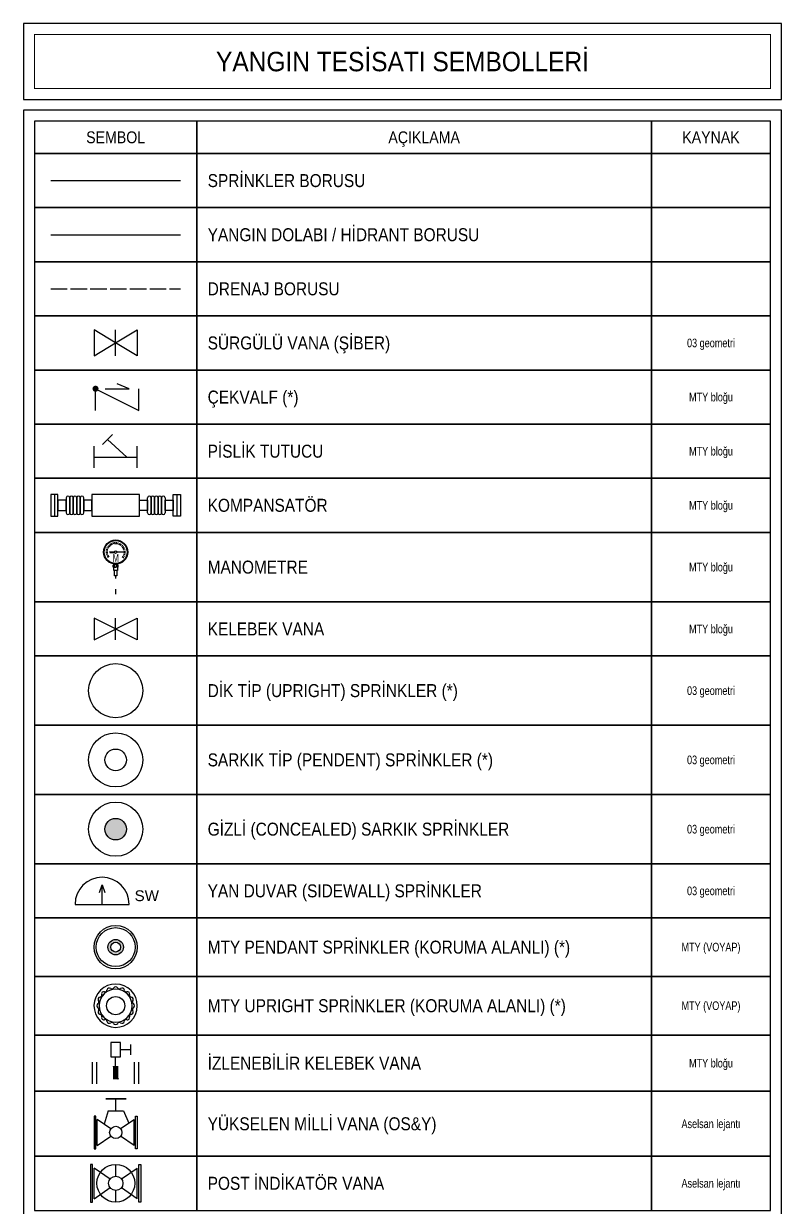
# Model space of a CAD drawing. Header units: centimetres. Extents: x 0 to 3740, y -4063 to 107.
# Drawn here: x 1520 to 2220, y -1093 to 0 of the extents above; entities that cross this region are included whole.
import ezdxf
from ezdxf.enums import TextEntityAlignment as Align

# ---------------------------------------------------------------- set-up
doc = ezdxf.new("R2010")
doc.units = ezdxf.units.CM
doc.linetypes.add('DASHED', pattern=[1.524, 1.27, -0.254])
for name, color, linetype in [('MTY-SPRINKLER-NOZUL', 2, 'CONTINUOUS'), ('MTY-VANA', 1, 'Continuous'), ('ROTAS-LEJANT-BASLIK', 5, 'Continuous'), ('ROTAS-LEJANT-CERCEVE', 7, 'Continuous'), ('ROTAS-LEJANT-YAZI', 7, 'Continuous'), ('ROTAS-YANGIN-DOLAP-BORU', 1, 'Continuous'), ('ROTAS-YANGIN-DRENAJ', 8, 'DASHED'), ('ROTAS-YANGIN-SEMBOL', 10, 'Continuous'), ('ROTAS-YANGIN-SPRINKLER-BORU', 140, 'Continuous')]:
    doc.layers.add(name, color=color, linetype=linetype)
doc.styles.add('CAP', font='wturkce.SHX', dxfattribs={"width": 0.65})
doc.styles.add('ROTAS', font='arial.ttf')

# ---------------------------------------------------------------- blocks, each defined once
blk = doc.blocks.new('ROTAS-SURGULU-VANA')
blk.add_line((0, -6), (0, 6))
for points in [[(-10, 6), (-10, -6), (0, 0)], [(10, 6), (10, -6), (0, 0)]]:
    blk.add_lwpolyline(points, close=True)
at = {"style": 'ROTAS'}
blk.add_attdef('NO', text='', height=6, dxfattribs=at).set_placement((0, 9), align=Align.BOTTOM_CENTER)
blk = doc.blocks.new('MTY-CEKVALF VANA')
at = {"layer": 'MTY-VANA'}
h = blk.add_hatch(color=256, dxfattribs=at)
edge = h.paths.add_edge_path()
edge.add_arc((-10, 5), 1.41, 180, 540, ccw=False)
for p, q in [((5.6, 5), (0, 7.32)), ((-10, -5), (-10, 5)), ((-10, 5), (10, -5)), ((-5.6, 5), (5.6, 5)), ((10, -5), (10, 5))]:
    blk.add_line(p, q, dxfattribs=at)
at = {"layer": 'MTY-VANA', "style": 'CAP', "width": 0.65}
blk.add_attdef('CAP', text='', height=5, rotation=153.4349, dxfattribs=at).set_placement((0, 0), align=Align.CENTER)
blk = doc.blocks.new('MTY-PISLIK TUTUCU')
at = {"layer": 'MTY-VANA', "color": 1, "ltscale": 75}
for p, q in [((-6.05, 5.77), (-1.41, 10.47)), ((5.13, 0), (-3.72, 8.12))]:
    blk.add_line(p, q, dxfattribs=at)
at = {"layer": 'MTY-VANA'}
for p, q in [((-10, -5), (-10, 5)), ((-10, 0), (10, 0)), ((10, -5), (10, 5))]:
    blk.add_line(p, q, dxfattribs=at)
at = {"layer": 'MTY-VANA', "style": 'CAP', "width": 0.65}
blk.add_attdef('CAP', text='', height=5, dxfattribs=at).set_placement((0, 0), align=Align.CENTER)
blk = doc.blocks.new('MTY-KOMPANSATOR')
at = {"layer": 'MTY-VANA'}
for p, q in [((-28.32, 5), (-28.32, -5)), ((-22.85, 3.49), (-22.85, -3.49)), ((-21.23, -3.49), (-21.23, 3.49)), ((-21.23, 3.49), (-21.23, -3.49)), ((-19.6, -3.49), (-19.6, 3.49)), ((-19.6, 3.49), (-19.6, -3.49)), ((-17.98, -3.49), (-17.98, 3.49)), ((-17.98, 3.49), (-17.98, -3.49)), ((-16.36, -3.49), (-16.36, 3.49)), ((-16.36, 3.49), (-16.36, -3.49)), ((-14.74, -3.49), (-14.74, 3.49)), ((14.74, -3.49), (14.74, 3.49)), ((16.36, -3.49), (16.36, 3.49)), ((16.36, 3.49), (16.36, -3.49)), ((17.98, -3.49), (17.98, 3.49)), ((17.98, 3.49), (17.98, -3.49)), ((19.6, -3.49), (19.6, 3.49)), ((19.6, 3.49), (19.6, -3.49)), ((21.23, -3.49), (21.23, 3.49)), ((21.23, 3.49), (21.23, -3.49)), ((22.85, 3.49), (22.85, -3.49)), ((28.32, 5), (28.32, -5))]:
    blk.add_line(p, q, dxfattribs=at)
for points in [[(-30, 5), (-30, -5), (-26.64, -5), (-26.64, 5)], [(-26.64, 2.4), (-26.64, -2.4), (-22.85, -2.4), (-22.85, 2.4)], [(-14.74, 2.4), (-14.74, -2.4), (-10.94, -2.4), (-10.94, 2.4)], [(-10.94, 5), (-10.94, -5), (10.94, -5), (10.94, 5)], [(14.74, 2.4), (14.74, -2.4), (10.94, -2.4), (10.94, 2.4)], [(26.64, 2.4), (26.64, -2.4), (22.85, -2.4), (22.85, 2.4)], [(30, 5), (30, -5), (26.64, -5), (26.64, 5)]]:
    blk.add_lwpolyline(points, close=True, dxfattribs=at)
for centre, start, end in [((-22.04, 3.49), 360, 180), ((-20.41, 3.49), 360, 180), ((-18.79, 3.49), 360, 180), ((-17.17, 3.49), 360, 180), ((-15.55, 3.49), 360, 180), ((15.55, 3.49), 360, 180), ((17.17, 3.49), 360, 180), ((18.79, 3.49), 360, 180), ((20.41, 3.49), 360, 180), ((22.04, 3.49), 360, 180), ((-22.04, -3.49), 180, 360), ((-20.41, -3.49), 180, 360), ((-18.79, -3.49), 180, 360), ((-17.17, -3.49), 180, 360), ((-15.55, -3.49), 180, 360), ((15.55, -3.49), 180, 360), ((17.17, -3.49), 180, 360), ((18.79, -3.49), 180, 360), ((20.41, -3.49), 180, 360), ((22.04, -3.49), 180, 360)]:
    blk.add_arc(centre, 0.811, start, end, dxfattribs=at)
at = {"layer": 'MTY-VANA', "style": 'CAP', "width": 0.65}
blk.add_attdef('CAP', text='', height=5, dxfattribs=at).set_placement((0.16, -0.08), align=Align.CENTER)
blk = doc.blocks.new('MTY-MANOMETRE')
at = {"layer": 'MTY-VANA', "color": 1}
for p, q in [((-3, 21.64), (-3.69, 22.13)), ((-2.58, 22.14), (-3.18, 22.73)), ((-2.09, 22.55), (-2.57, 23.24)), ((-1.53, 22.87), (-1.89, 23.64)), ((-0.92, 23.09), (-1.14, 23.9)), ((-0.29, 23.19), (-0.36, 24.04)), ((0.36, 23.19), (0.43, 24.04)), ((0.99, 23.08), (1.21, 23.9)), ((1.59, 22.86), (1.95, 23.62)), ((2.15, 22.53), (2.64, 23.23)), ((2.64, 22.12), (3.24, 22.72)), ((3.05, 21.62), (3.75, 22.11)), ((-3.66, 19.21), (-4.51, 19.13)), ((-3.66, 19.85), (-4.5, 19.92)), ((-3.55, 18.57), (-4.37, 18.35)), ((-3.54, 20.48), (-4.36, 20.7)), ((-3.33, 17.97), (-4.1, 17.61)), ((-3.32, 21.09), (-4.09, 21.45)), ((-3.01, 17.41), (-3.71, 16.92)), ((-2.68, 19.72), (-0.55, 19.67)), ((-2.68, 19.72), (-2.68, 19.3)), ((-2.68, 19.3), (-0.57, 19.36)), ((4.53, 19.49), (0.55, 19.64)), ((4.53, 19.49), (0.56, 19.39)), ((3.04, 17.38), (3.73, 16.9)), ((3.36, 17.94), (4.13, 17.58)), ((3.37, 21.06), (4.14, 21.42)), ((3.58, 18.55), (4.4, 18.33)), ((3.59, 20.46), (4.41, 20.68)), ((3.7, 19.82), (4.55, 19.9)), ((3.7, 19.18), (4.54, 19.11)), ((-1.19, 12.49), (-1.19, 13.43)), ((1.22, 12.49), (-1.19, 12.49)), ((-0.87, 10.92), (-0.87, 12.49)), ((0.89, 13.54), (-0.85, 13.53)), ((-0.7, 13.54), (-0.7, 13.98)), ((-0.52, 12.6), (-0.52, 13.43)), ((0.56, 12.61), (0.56, 13.42)), ((0.7, 13.54), (0.7, 13.97)), ((0.87, 12.49), (0.87, 10.92)), ((1.22, 12.49), (1.22, 13.43)), ((0.87, 10.92), (-0.87, 10.92)), ((-0.52, 8.58), (-0.52, 10.92)), ((0.52, 8.58), (-0.52, 8.58)), ((0, 8.58), (0, 7.34)), ((0.52, 10.92), (0.52, 8.58)), ((0, 2.34), (0, 0))]:
    blk.add_line(p, q, dxfattribs=at)
for centre, radius in [((0.02, 19.51), 5.58), ((0.02, 19.51), 5.3), ((-0.01, 19.49), 0.576)]:
    blk.add_circle(centre, radius, dxfattribs=at)
for centre, radius, start, end in [((-0.85, 12.96), 0.576, 54.6994, 125.3066), ((-0.85, 13.07), 0.576, 234.694, 305.3013), ((0.02, 12.21), 1.33, 65.9035, 113.6507), ((0.02, 13.82), 1.33, 246.3499, 294.0971), ((0.89, 12.96), 0.576, 54.6934, 125.3006), ((0.89, 13.08), 0.576, 234.7001, 305.3073)]:
    blk.add_arc(centre, radius, start, end, dxfattribs=at)
at = {"layer": 'MTY-VANA', "width": 0.7}
blk.add_text('M', height=3.59, dxfattribs=at).set_placement((0.05, 14.97, 0), align=Align.CENTER)
at = {"layer": 'MTY-VANA', "style": 'CAP', "width": 0.65}
blk.add_attdef('CAP', text='', height=5, rotation=90, dxfattribs=at).set_placement((0, 0), align=Align.CENTER)
blk = doc.blocks.new('MTY-KELEBEK VANA')
at = {"layer": 'MTY-VANA'}
blk.add_line((0, -5), (0, 5), dxfattribs=at)
blk.add_lwpolyline([(-10, 5), (-10, -5), (10, 5), (10, -5), (-10, 5)], dxfattribs=at)
at = {"layer": 'MTY-VANA', "style": 'CAP', "width": 0.65}
blk.add_attdef('CAP', text='', height=5, rotation=206.5651, dxfattribs=at).set_placement((0, 0), align=Align.CENTER)
blk = doc.blocks.new('ROTAS-SPRINKLER-DIK')
blk.add_circle((0, 0), 12.5)
blk = doc.blocks.new('ROTAS-SPRINKLER-SARKIK')
for radius in [12.5, 5]:
    blk.add_circle((0, 0), radius)
blk = doc.blocks.new('ROTAS-SPRINKLER-GIZLI')
blk.add_hatch(color=7).paths.add_polyline_path([(5, 0), (4.83, 1.29), (4.33, 2.5), (3.54, 3.54), (2.5, 4.33), (1.29, 4.83), (0, 5), (-1.29, 4.83), (-2.5, 4.33), (-3.54, 3.54), (-4.33, 2.5), (-4.83, 1.29), (-5, 0), (-4.83, -1.29), (-4.33, -2.5), (-3.54, -3.54), (-2.5, -4.33), (-1.29, -4.83), (0, -5), (1.29, -4.83), (2.5, -4.33), (3.54, -3.54), (4.33, -2.5), (4.83, -1.29)])
for radius in [12.5, 5]:
    blk.add_circle((0, 0), radius)
blk = doc.blocks.new('ROTAS-SPRINKLER-YAN')
for p, q in [((0, 0), (0, 9)), ((-12.5, 0), (12.5, 0))]:
    blk.add_line(p, q)
blk.add_lwpolyline([(-1.225, 5.5), (0, 9), (1.225, 5.5)])
blk.add_arc((0, 0), 12.5, 0, 180)
at = {"style": 'ROTAS'}
blk.add_text('SW', height=5, dxfattribs=at).set_placement((15, 4), align=Align.MIDDLE_LEFT)
blk = doc.blocks.new('ROTAS-LJ-MTY-PENDANT TIP SPRINKLER-1')
at = {"layer": 'MTY-SPRINKLER-NOZUL'}
h = blk.add_hatch(color=3, dxfattribs=at)
h.paths.add_polyline_path([(-3.57, 0, 1), (3.57, 0, 1)])
h.paths.add_polyline_path([(2.25, 0, -1), (-2.25, 0, -1)], flags=16)
at = {"layer": 'MTY-SPRINKLER-NOZUL', "color": 1}
for radius in [10, 9.01]:
    blk.add_circle((0, 0), radius, dxfattribs=at)
at = {"layer": 'MTY-SPRINKLER-NOZUL', "color": 3}
for radius in [3.57, 2.25]:
    blk.add_circle((0, 0), radius, dxfattribs=at)
blk = doc.blocks.new('ROTAS-LJ-MTY-UPRİGHT TIP SPRINKLER-1')
at = {"layer": 'MTY-SPRINKLER-NOZUL'}
blk.add_circle((0, 0), 4.22, dxfattribs=at)
for centre, radius, start, end in [((-5.41, 5.41), 1.09, 73.8312, 196.1688), ((-4.86, 7.28), 0.861, 253.8312, 353.6688), ((-2.93, 7.06), 1.09, 51.3312, 173.6688), ((-1.71, 8.58), 0.861, 231.3312, 331.1688), ((0, 7.64), 1.09, 28.8312, 151.1688), ((1.71, 8.58), 0.861, 208.8312, 308.6688), ((2.93, 7.06), 1.09, 6.3312, 128.6688), ((4.86, 7.28), 0.861, 186.3312, 286.1688), ((5.41, 5.41), 1.09, 343.8312, 106.1688), ((-7.64, 0), 1.09, 118.8312, 241.1688), ((-8.58, 1.71), 0.861, 298.8312, 38.6688), ((-7.06, 2.93), 1.09, 96.3312, 218.6688), ((-7.28, 4.86), 0.861, 276.3312, 16.1688), ((7.28, 4.86), 0.861, 163.8312, 263.6688), ((7.06, 2.93), 1.09, 321.3312, 83.6688), ((8.58, 1.71), 0.861, 141.3312, 241.1688), ((7.64, 0), 1.09, 298.8312, 61.1688), ((-8.58, -1.71), 0.861, 321.3312, 61.1688), ((-7.06, -2.93), 1.09, 141.3312, 263.6688), ((-7.28, -4.86), 0.861, 343.8312, 83.6688), ((-5.41, -5.41), 1.09, 163.8312, 286.1688), ((5.41, -5.41), 1.09, 253.8312, 16.1688), ((7.28, -4.86), 0.861, 96.3312, 196.1688), ((7.06, -2.93), 1.09, 276.3312, 38.6688), ((8.58, -1.71), 0.861, 118.8312, 218.6688), ((-4.86, -7.28), 0.861, 6.3312, 106.1688), ((-2.93, -7.06), 1.09, 186.3312, 308.6688), ((-1.71, -8.58), 0.861, 28.8312, 128.6688), ((0, -7.64), 1.09, 208.8312, 331.1688), ((1.71, -8.58), 0.861, 51.3312, 151.1688), ((2.93, -7.06), 1.09, 231.3312, 353.6688), ((4.86, -7.28), 0.861, 73.8312, 173.6688)]:
    blk.add_arc(centre, radius, start, end, dxfattribs=at)
blk.add_ellipse((0, 0), major_axis=(0.11, 10.01), ratio=1, start_param=-1.570796, end_param=4.712389, dxfattribs=at)
at = {"layer": 'MTY-SPRINKLER-NOZUL', "color": 1}
blk.add_ellipse((0, 0), major_axis=(0.08, 7.65), ratio=1, start_param=-1.570793, end_param=4.712392, dxfattribs=at)
blk = doc.blocks.new('MTY-IZLENEBILIR KELEBEK VANA')
at = {"layer": 'MTY-VANA'}
for p, q in [((6.98, 8.19), (6.98, 13.07)), ((6.98, 8.19), (6.98, 13.07)), ((6.98, 8.19), (6.98, 13.07)), ((6.98, 8.19), (6.98, 13.07)), ((6.98, 10.63), (2.17, 10.63)), ((6.98, 10.63), (2.17, 10.63)), ((6.98, 10.63), (2.17, 10.63)), ((6.98, 10.63), (2.17, 10.63)), ((-1.22, 3.06), (1.22, -3.06)), ((-1.22, 3.06), (1.22, -3.06)), ((-1.22, 3.06), (1.22, -3.06))]:
    blk.add_line(p, q, dxfattribs=at)
at = {"layer": 'MTY-VANA', "linetype": 'Continuous'}
for p, q in [((0, 0), (0, 7.39)), ((0, 0), (0, 7.39)), ((0, 0), (0, 7.39)), ((0, 0), (0, 7.39)), ((-10.66, -5.08), (-10.66, 4.92)), ((-10.66, -5.08), (-10.66, 4.92)), ((-10.66, -5.08), (-10.66, 4.92)), ((-10.66, -5.08), (-10.66, 4.92)), ((-8.66, -5.08), (-8.66, 4.92)), ((-8.66, -5.08), (-8.66, 4.92)), ((-8.66, -5.08), (-8.66, 4.92)), ((-8.66, -5.08), (-8.66, 4.92)), ((8.66, -5.08), (8.66, 4.92)), ((8.66, -5.08), (8.66, 4.92)), ((8.66, -5.08), (8.66, 4.92)), ((8.66, -5.08), (8.66, 4.92)), ((10.66, -5.08), (10.66, 4.92)), ((10.66, -5.08), (10.66, 4.92)), ((10.66, -5.08), (10.66, 4.92)), ((10.66, -5.08), (10.66, 4.92))]:
    blk.add_line(p, q, dxfattribs=at)
at = {"layer": 'MTY-VANA'}
blk.add_lwpolyline([(-2.17, 13.88), (-2.17, 7.39), (2.17, 7.39), (2.17, 13.88)], close=True, dxfattribs=at)
blk.add_lwpolyline([(-2.17, 13.88), (-2.17, 7.39), (2.17, 7.39), (2.17, 13.88)], close=True, dxfattribs=at)
blk.add_lwpolyline([(-2.17, 13.88), (-2.17, 7.39), (2.17, 7.39), (2.17, 13.88)], close=True, dxfattribs=at)
blk.add_lwpolyline([(-2.17, 13.88), (-2.17, 7.39), (2.17, 7.39), (2.17, 13.88)], close=True, dxfattribs=at)
at = {"layer": 'MTY-VANA', "linetype": 'Continuous'}
blk.add_trace([(-1.22, 3.06), (1.22, 3.06), (-1.22, -3.06), (1.22, -3.06)], dxfattribs=at)
blk.add_trace([(-1.22, 3.06), (1.22, 3.06), (-1.22, -3.06), (1.22, -3.06)], dxfattribs=at)
blk.add_trace([(-1.22, 3.06), (1.22, 3.06), (-1.22, -3.06), (1.22, -3.06)], dxfattribs=at)
blk.add_trace([(-1.22, 3.06), (1.22, 3.06), (-1.22, -3.06), (1.22, -3.06)], dxfattribs=at)
at = {"layer": 'MTY-VANA', "style": 'CAP', "width": 0.65}
blk.add_attdef('CAP', text='', height=5, rotation=270, dxfattribs=at).set_placement((0, 0), align=Align.CENTER)
blk = doc.blocks.new('ROTAS-OSY-VANA')
for p, q in [((-3.44, 6.01), (-5.38, -0.12)), ((-3.44, 6.01), (3.56, 6.01)), ((3.56, 6.01), (6.07, 0.35)), ((-2.22, -2.29), (-8.54, 2.05)), ((-8.54, -10.1), (-8.54, 2.05)), ((2.29, -2.24), (8.54, 2.05)), ((8.54, -10.1), (8.54, 2.05)), ((-8.54, -10.1), (-2.22, -5.69)), ((8.54, -10.1), (2.29, -5.75))]:
    blk.add_line(p, q)
for points in [[(0.06, 11.51), (4.89, 11.51), (-4.56, 11.51), (0.06, 11.51)], [(0.06, 6.01), (0.06, 11.51)], [(-9.11, 3.49), (-10, 3.49), (-10, -11.51), (-9.11, -11.51), (-9.11, 3.49)], [(9.11, 3.49), (10, 3.49), (10, -11.51), (9.11, -11.51), (9.11, 3.49)]]:
    blk.add_lwpolyline(points)
blk.add_circle((0.06, -3.99), 2.84)
at = {"style": 'ROTAS'}
blk.add_attdef('NO', text='', height=6, dxfattribs=at).set_placement((0, 14.51), align=Align.BOTTOM_CENTER)
blk = doc.blocks.new('ROTAS-PIV')
for p, q in [((-2.59, 1.99), (-9.97, 7.06)), ((-9.97, -7.12), (-9.97, 7.06)), ((2.67, 2.06), (9.97, 7.06)), ((9.97, -7.12), (9.97, 7.06)), ((-9.97, -7.12), (-2.59, -1.97)), ((9.97, -7.12), (2.67, -2.04))]:
    blk.add_line(p, q)
for points in [[(-10.63, 8.74), (-11.67, 8.74), (-11.67, -8.76), (-10.63, -8.76), (-10.63, 8.74)], [(0.07, 3.32), (0.07, 8.76)], [(10.63, 8.74), (11.67, 8.74), (11.67, -8.76), (10.63, -8.76), (10.63, 8.74)], [(0.07, -8.74), (0.07, -3.3)]]:
    blk.add_lwpolyline(points)
for radius in [8.75, 3.31]:
    blk.add_circle((0.07, 0.01), radius)
at = {"style": 'ROTAS'}
blk.add_attdef('NO', text='', height=6, dxfattribs=at).set_placement((0, 11.76), align=Align.BOTTOM_CENTER)

msp = doc.modelspace()

# ---------------------------------------------------------------- linework, layer by layer
at = {"layer": 'ROTAS-LEJANT-CERCEVE'}
for points in [[(1520, -70), (2220, -70), (2220, 0), (1520, 0)], [(1520, -2149.5), (2220, -2149.5), (2220, -80), (1520, -80)], [(1530, -120), (1680, -120), (1680, -90), (1530, -90)], [(1680, -120), (2100, -120), (2100, -90), (1680, -90)], [(2100, -120), (2210, -120), (2210, -90), (2100, -90)], [(1530, -170), (1680, -170), (1680, -120), (1530, -120)], [(1680, -170), (2100, -170), (2100, -120), (1680, -120)], [(2100, -170), (2210, -170), (2210, -120), (2100, -120)], [(1530, -220), (1680, -220), (1680, -170), (1530, -170)], [(1680, -220), (2100, -220), (2100, -170), (1680, -170)], [(2100, -220), (2210, -220), (2210, -170), (2100, -170)], [(1530, -270), (1680, -270), (1680, -220), (1530, -220)], [(1680, -270), (2100, -270), (2100, -220), (1680, -220)], [(2100, -270), (2210, -270), (2210, -220), (2100, -220)], [(1530, -320), (1680, -320), (1680, -270), (1530, -270)], [(1680, -320), (2100, -320), (2100, -270), (1680, -270)], [(2100, -320), (2210, -320), (2210, -270), (2100, -270)], [(1530, -370), (1680, -370), (1680, -320), (1530, -320)], [(1680, -370), (2100, -370), (2100, -320), (1680, -320)], [(2100, -370), (2210, -370), (2210, -320), (2100, -320)], [(1530, -420), (1680, -420), (1680, -370), (1530, -370)], [(1680, -420), (2100, -420), (2100, -370), (1680, -370)], [(2100, -420), (2210, -420), (2210, -370), (2100, -370)], [(1530, -470), (1680, -470), (1680, -420), (1530, -420)], [(1680, -470), (2100, -470), (2100, -420), (1680, -420)], [(2100, -470), (2210, -470), (2210, -420), (2100, -420)], [(1530, -534.2), (1680, -534.2), (1680, -470), (1530, -470)], [(1680, -534.2), (2100, -534.2), (2100, -470), (1680, -470)], [(2100, -534.2), (2210, -534.2), (2210, -470), (2100, -470)], [(1530, -584.2), (1680, -584.2), (1680, -534.2), (1530, -534.2)], [(1680, -584.2), (2100, -584.2), (2100, -534.2), (1680, -534.2)], [(2100, -584.2), (2210, -584.2), (2210, -534.2), (2100, -534.2)], [(1530, -648.2), (1680, -648.2), (1680, -584.2), (1530, -584.2)], [(1680, -648.2), (2100, -648.2), (2100, -584.2), (1680, -584.2)], [(2100, -648.2), (2210, -648.2), (2210, -584.2), (2100, -584.2)], [(1530, -712.2), (1680, -712.2), (1680, -648.2), (1530, -648.2)], [(1680, -712.2), (2100, -712.2), (2100, -648.2), (1680, -648.2)], [(2100, -712.2), (2210, -712.2), (2210, -648.2), (2100, -648.2)], [(1530, -776.2), (1680, -776.2), (1680, -712.2), (1530, -712.2)], [(1680, -776.2), (2100, -776.2), (2100, -712.2), (1680, -712.2)], [(2100, -776.2), (2210, -776.2), (2210, -712.2), (2100, -712.2)], [(1530, -826.2), (1680, -826.2), (1680, -776.2), (1530, -776.2)], [(1680, -826.2), (2100, -826.2), (2100, -776.2), (1680, -776.2)], [(2100, -826.2), (2210, -826.2), (2210, -776.2), (2100, -776.2)], [(1530, -880.2), (1680, -880.2), (1680, -826.2), (1530, -826.2)], [(1680, -880.2), (2100, -880.2), (2100, -826.2), (1680, -826.2)], [(2100, -880.2), (2210, -880.2), (2210, -826.2), (2100, -826.2)], [(1530, -934.5), (1680, -934.5), (1680, -880.2), (1530, -880.2)], [(1680, -934.5), (2100, -934.5), (2100, -880.2), (1680, -880.2)], [(2100, -934.5), (2210, -934.5), (2210, -880.2), (2100, -880.2)], [(1530, -986.4), (1680, -986.4), (1680, -934.5), (1530, -934.5)], [(1680, -986.4), (2100, -986.4), (2100, -934.5), (1680, -934.5)], [(2100, -986.4), (2210, -986.4), (2210, -934.5), (2100, -934.5)], [(1530, -1046.4), (1680, -1046.4), (1680, -986.4), (1530, -986.4)], [(1680, -1046.4), (2100, -1046.4), (2100, -986.4), (1680, -986.4)], [(2100, -1046.4), (2210, -1046.4), (2210, -986.4), (2100, -986.4)], [(1530, -1096.4), (1680, -1096.4), (1680, -1046.4), (1530, -1046.4)], [(1680, -1096.4), (2100, -1096.4), (2100, -1046.4), (1680, -1046.4)], [(2100, -1096.4), (2210, -1096.4), (2210, -1046.4), (2100, -1046.4)]]:
    msp.add_lwpolyline(points, close=True, dxfattribs=at)
at = {"layer": 'ROTAS-LEJANT-CERCEVE', "const_width": 1}
msp.add_lwpolyline([(1530, -60), (2210, -60), (2210, -10), (1530, -10)], close=True, dxfattribs=at)
at = {"layer": 'ROTAS-YANGIN-DOLAP-BORU', "ltscale": 12}
msp.add_line((1545, -195), (1665, -195), dxfattribs=at)
at = {"layer": 'ROTAS-YANGIN-DRENAJ', "ltscale": 12}
msp.add_line((1545, -245), (1665, -245), dxfattribs=at)
at = {"layer": 'ROTAS-YANGIN-SPRINKLER-BORU', "ltscale": 12}
msp.add_line((1545, -145), (1665, -145), dxfattribs=at)

# ---------------------------------------------------------------- block references
at = {"layer": 'ROTAS-YANGIN-SEMBOL'}
for name, p, xscale, yscale in [('ROTAS-SURGULU-VANA', (1605, -295), 2, 2), ('MTY-CEKVALF VANA', (1606.4, -347.3), 2, 2), ('MTY-PISLIK TUTUCU', (1605, -400.5), 2, 2), ('MTY-KOMPANSATOR', (1605, -445), 1.999999999999985, 1.999999999999985), ('MTY-MANOMETRE', (1605, -527.2), 2, 2), ('MTY-KELEBEK VANA', (1605, -559.2), 2, 2), ('ROTAS-SPRINKLER-DIK', (1605, -616.2), 2, 2), ('ROTAS-SPRINKLER-SARKIK', (1605, -680.2), 2, 2), ('ROTAS-SPRINKLER-GIZLI', (1605, -744.2), 2, 2), ('ROTAS-SPRINKLER-YAN', (1592.5, -813.7), 2, 2), ('ROTAS-LJ-MTY-PENDANT TIP SPRINKLER-1', (1605, -853.2), 2, 2), ('ROTAS-LJ-MTY-UPRİGHT TIP SPRINKLER-1', (1605, -907.3), 2, 2), ('MTY-IZLENEBILIR KELEBEK VANA', (1605, -969.2), 2, 2), ('ROTAS-OSY-VANA', (1605, -1016.4), 2, 2), ('ROTAS-PIV', (1605, -1071.4), 2, 2)]:
    msp.add_blockref(name, p, dxfattribs=dict(at, xscale=xscale, yscale=yscale))

# ---------------------------------------------------------------- texts
at = {"layer": 'ROTAS-LEJANT-BASLIK', "style": 'ROTAS', "width": 0.9}
msp.add_text('YANGIN TESİSATI SEMBOLLERİ', height=18, dxfattribs=at).set_placement((1870, -35), align=Align.MIDDLE_CENTER)
at = {"layer": 'ROTAS-LEJANT-YAZI', "style": 'ROTAS'}
for s, height, width, p in [('SEMBOL', 11, 0.85, (1605, -105)), ('AÇIKLAMA', 11, 0.85, (1890, -105)), ('KAYNAK', 11, 0.85, (2155, -105)), ('03 geometri', 8, 0.75, (2155, -295)), ('MTY bloğu', 8, 0.75, (2155, -345)), ('MTY bloğu', 8, 0.75, (2155, -395)), ('MTY bloğu', 8, 0.75, (2155, -445)), ('MTY bloğu', 8, 0.75, (2155, -502.1)), ('MTY bloğu', 8, 0.75, (2155, -559.2)), ('03 geometri', 8, 0.75, (2155, -616.2)), ('03 geometri', 8, 0.75, (2155, -680.2)), ('03 geometri', 8, 0.75, (2155, -744.2)), ('03 geometri', 8, 0.75, (2155, -801.2)), ('MTY (VOYAP)', 8, 0.75, (2155, -853.2)), ('MTY (VOYAP)', 8, 0.75, (2155, -907.3)), ('MTY bloğu', 8, 0.75, (2155, -960.4)), ('Aselsan lejantı', 8, 0.75, (2155, -1016.4)), ('Aselsan lejantı', 8, 0.75, (2155, -1071.4))]:
    msp.add_text(s, height=height, dxfattribs=dict(at, width=width)).set_placement(p, align=Align.MIDDLE_CENTER)
at = {"layer": 'ROTAS-LEJANT-YAZI', "style": 'ROTAS', "width": 0.85}
for s, p in [('SPRİNKLER BORUSU', (1690, -145)), ('YANGIN DOLABI / HİDRANT BORUSU', (1690, -195)), ('DRENAJ BORUSU', (1690, -245)), ('SÜRGÜLÜ VANA (ŞİBER)', (1690, -295)), ('ÇEKVALF (*)', (1690, -345)), ('PİSLİK TUTUCU', (1690, -395)), ('KOMPANSATÖR', (1690, -445)), ('MANOMETRE', (1690, -502.1)), ('KELEBEK VANA', (1690, -559.2)), ('DİK TİP (UPRIGHT) SPRİNKLER (*)', (1690, -616.2)), ('SARKIK TİP (PENDENT) SPRİNKLER (*)', (1690, -680.2)), ('GİZLİ (CONCEALED) SARKIK SPRİNKLER', (1690, -744.2)), ('YAN DUVAR (SIDEWALL) SPRİNKLER', (1690, -801.2)), ('MTY PENDANT SPRİNKLER (KORUMA ALANLI) (*)', (1690, -853.2)), ('MTY UPRIGHT SPRİNKLER (KORUMA ALANLI) (*)', (1690, -907.3)), ('İZLENEBİLİR KELEBEK VANA', (1690, -960.4)), ('YÜKSELEN MİLLİ VANA (OS&Y)', (1690, -1016.4)), ('POST İNDİKATÖR VANA', (1690, -1071.4))]:
    msp.add_text(s, height=12, dxfattribs=at).set_placement(p, align=Align.MIDDLE_LEFT)

doc.saveas('drawing.dxf')
